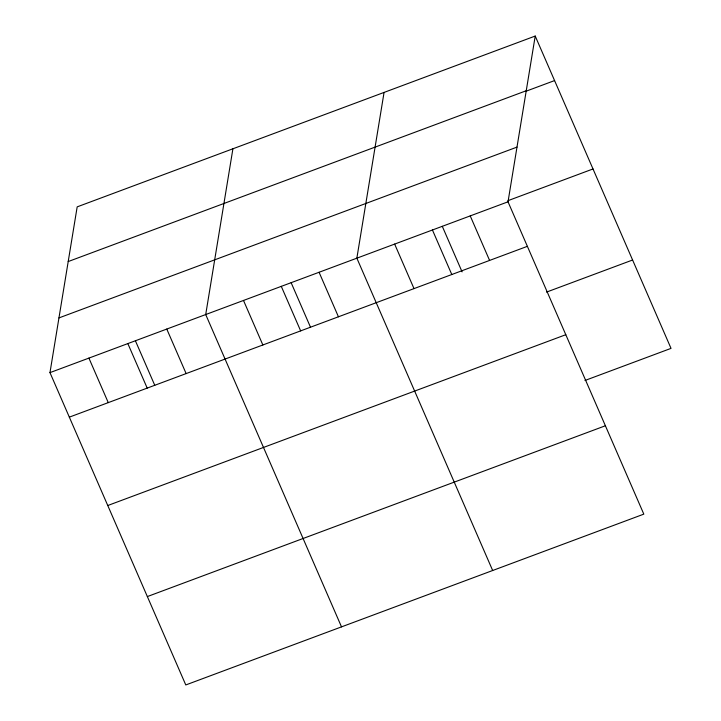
<?xml version="1.0" encoding="UTF-8"?>
<svg xmlns="http://www.w3.org/2000/svg" width="721" height="721" viewBox="0 0 721 721"><rect width="100%" height="100%" fill="white"/><g stroke="black" fill="none" stroke-linecap="round" stroke-linejoin="round"><path stroke-width="1.08" d="M535.216 36.05L508.017 201.808L643.817 514.136L185.784 684.95L49.974 372.622L77.183 206.864L535.216 36.05L671.026 348.378L584.956 380.481M232.91 148.787L205.71 314.545L341.511 626.873M384.068 92.414L356.859 258.172L492.668 570.509M68.198 261.561L526.24 90.747M526.24 91.143L554.584 80.581M58.951 317.916L516.993 147.111M507.981 200.663L593.004 168.957M49.974 372.622L508.017 201.808M69.333 417.144L527.375 246.339M546.527 292.104L632.596 260.011M107.762 505.52L565.805 334.706M147.354 596.573L605.397 425.76M470.227 215.894L489.586 260.425M442.297 226.331L462.089 271.862M432.438 229.99L451.797 274.521M394.648 244.086L414.007 288.607M319.07 272.268L338.437 316.798M291.14 282.704L310.499 327.217M281.28 286.354L300.648 330.885M243.5 300.45L262.859 344.98M166.776 329.064L186.135 373.586M135.404 340.781L154.763 385.293M127.842 343.584L147.201 388.105M88.908 358.103L108.267 402.624"/></g></svg>
